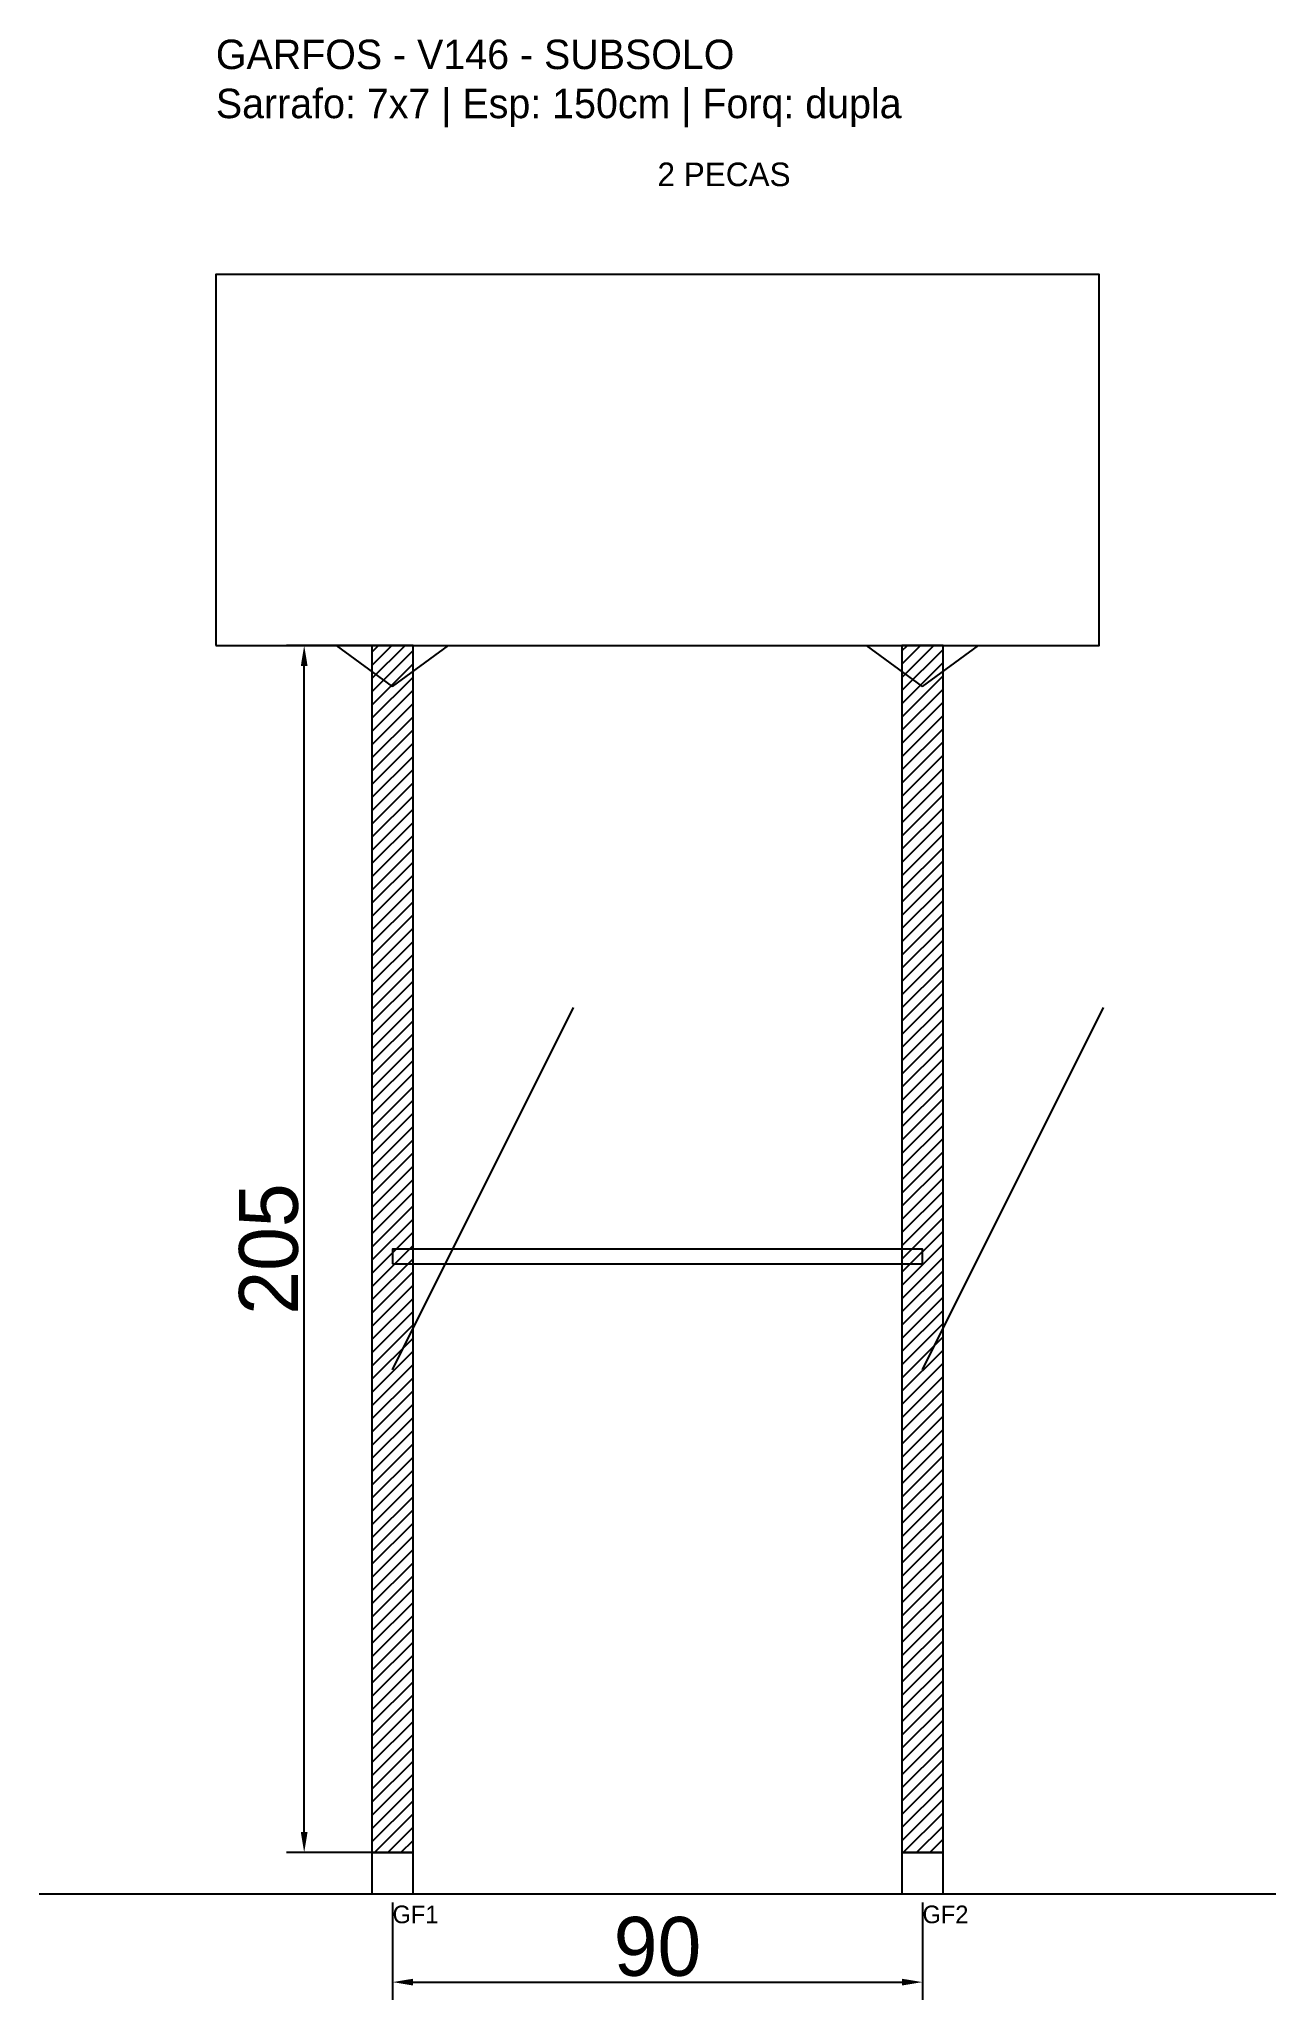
# Model space of a CAD drawing. Header units: metres. Extents: x -30 to 180, y -25 to 308.
import ezdxf

# ---------------------------------------------------------------- set-up
doc = ezdxf.new("R2010")
doc.units = ezdxf.units.M
for name, color, linetype in [('BARRA_ANCORAGEM', 1, 'Continuous'), ('COTA', 241, 'Continuous'), ('GARFOS OK', 3, 'Continuous'), ('NOME DA VIGA', 6, 'Continuous'), ('SARR_7x7', 40, 'Continuous'), ('TIRAS REESCORAMENTO', 252, 'Continuous'), ('VIGAS', 3, 'Continuous')]:
    doc.layers.add(name, color=color, linetype=linetype)
doc.dimstyles.new('EZ DXF', dxfattribs={"dimtxt": 10, "dimasz": 3.5, "dimexe": 3, "dimexo": 1.5, "dimgap": 1, "dimtad": 1, "dimdec": 1, "dimdsep": 46, "dimcen": 2.5, "dimazin": 3, "dimtfac": 1, "dimtmove": 0, "dimatfit": 3})

msp = doc.modelspace()

# ---------------------------------------------------------------- hatches: boundary and pattern name
at = {"layer": 'COTA'}
h = msp.add_hatch(dxfattribs=at)
h.set_pattern_fill('ANSI31', scale=0.5)
h.paths.add_polyline_path([(26.5, 0), (33.5, 0), (33.5, 205), (26.5, 205)])
h = msp.add_hatch(dxfattribs=at)
h.set_pattern_fill('ANSI31', scale=0.5)
h.paths.add_polyline_path([(116.5, 0), (123.5, 0), (123.5, 205), (116.5, 205)])

# ---------------------------------------------------------------- linework, layer by layer
at = {"layer": 'BARRA_ANCORAGEM'}
for p, q in [((30, 82), (60.75, 143.5)), ((120, 82), (150.75, 143.5))]:
    msp.add_line(p, q, dxfattribs=at)
at = {"layer": 'GARFOS OK'}
for p, q in [((30, 198), (20.5, 205)), ((20.5, 205), (39.5, 205)), ((30, 198), (39.5, 205)), ((120, 198), (110.5, 205)), ((110.5, 205), (129.5, 205)), ((120, 198), (129.5, 205))]:
    msp.add_line(p, q, dxfattribs=at)
at = {"layer": 'GARFOS OK', "linetype": 'CONTINUOUS'}
msp.add_line((-30, -7), (180, -7), dxfattribs=at)
at = {"layer": 'GARFOS OK'}
for points in [[(26.5, 0), (33.5, 0), (33.5, 205), (26.5, 205), (26.5, 0)], [(116.5, 0), (123.5, 0), (123.5, 205), (116.5, 205), (116.5, 0)]]:
    msp.add_lwpolyline(points, dxfattribs=at)
at = {"layer": 'SARR_7x7'}
for points in [[(26.5, -7), (33.5, -7), (33.5, 0), (26.5, 0), (26.5, -7)], [(116.5, -7), (123.5, -7), (123.5, 0), (116.5, 0), (116.5, -7)]]:
    msp.add_lwpolyline(points, dxfattribs=at)
at = {"layer": 'TIRAS REESCORAMENTO'}
msp.add_lwpolyline([(30, 100), (120, 100), (120, 102.5), (30, 102.5), (30, 100)], dxfattribs=at)
at = {"layer": 'VIGAS'}
msp.add_lwpolyline([(0, 205), (150, 205), (150, 268), (0, 268), (0, 205)], dxfattribs=at)

# ---------------------------------------------------------------- texts
at = {"layer": 'NOME DA VIGA'}
for s, height, p in [('2 PECAS', 4, (75, 283)), ('GF1', 3, (30, -12)), ('GF2', 3, (120, -12))]:
    msp.add_text(s, height=height, dxfattribs=at).set_placement(p)
at = {"layer": 'NOME DA VIGA', "insert": (0, 293), "char_height": 5, "attachment_point": 7}
msp.add_mtext('GARFOS - V146 - SUBSOLO\\PSarrafo: 7x7 | Esp: 150cm | Forq: dupla', dxfattribs=at)

# ---------------------------------------------------------------- dimensions: what is measured, and where the dimension line sits
at = {"layer": 'COTA'}
msp.add_linear_dim(base=(15, 0), p1=(30, 0), p2=(30, 205), angle=90, dimstyle='EZ DXF', dxfattribs=at).render()
msp.add_linear_dim(base=(30, -22), p1=(30, -7), p2=(120, -7), dimstyle='EZ DXF', dxfattribs=at).render()

doc.saveas('drawing.dxf')
